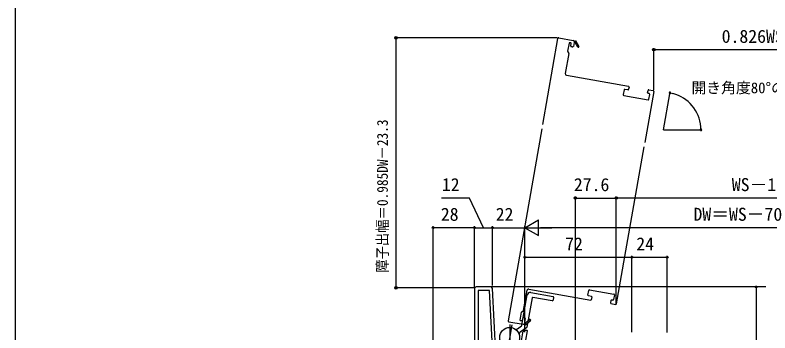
# Model space of a CAD drawing. Units: millimetres, scale not verified. Extents: x -525 to 525, y -783 to 778.
# Drawn here: x -525 to -16, y -410 to -195 of the extents above; entities that cross this region are included whole.
import ezdxf
from ezdxf.enums import TextEntityAlignment as Align

# ---------------------------------------------------------------- set-up
doc = ezdxf.new("R2010")
doc.units = ezdxf.units.MM
doc.header["$LTSCALE"] = 4
for name, color, linetype in [('0-2_YKK_11', 7, 'Continuous'), ('0-4_YKK_12', 2, 'Continuous'), ('0-5_YKK_13', 4, 'Continuous'), ('0-7_YKK_D', 6, 'Continuous'), ('0-8_YKK_ZWAK', 7, 'Continuous')]:
    doc.layers.add(name, color=color, linetype=linetype)
doc.styles.add('ＭＳ ゴシック', font='')
doc.styles.get('ＭＳ ゴシック').set_extended_font_data('MS Gothic')

msp = doc.modelspace()

# ---------------------------------------------------------------- linework, layer by layer
at = {"layer": '0-2_YKK_11'}
msp.add_line((-203.949, -378.7), (-214, -378.7), dxfattribs=at)
for points in [[(-215, -379.7), (-215, -440.3), (-243, -440.3), (-243, -443.7), (-241.1, -443.7), (-240.6, -443.2), (-240.1, -442.7), (-215, -442.7), (-215, -493.7), (-213.5, -493.7), (-213.5, -506.2), (-215, -506.2), (-215, -508.7), (-211, -508.7), (-211, -493.7)], [(-174.174, -429.915), (-179.8, -430.907), (-179.8, -426.1), (-174.444, -426.1), (-173.576, -426.642), (-173, -426.322), (-173, -423.7), (-200.642, -423.7), (-202.95, -379.647)]]:
    msp.add_lwpolyline(points, dxfattribs=at)
msp.add_lwpolyline([(-202.645, -423.7), (-204.877, -381.1), (-212.6, -381.1), (-212.6, -423.7)], close=True, dxfattribs=at)
for centre, start, end in [((-214, -379.7), 90.00001, 179.99999), ((-203.949, -379.7), 3.00003, 90)]:
    msp.add_arc(centre, 1, start, end, dxfattribs=at)
at = {"layer": '0-4_YKK_12'}
for p, q in [((-169.024, -269.075), (-158.796, -211.072)), ((-158.217, -210.667), (-148.368, -212.403)), ((-145.301, -216.862), (-147.105, -213.783)), ((-151.23, -214.234), (-152.184, -219.643)), ((-150.094, -214.13), (-150.882, -213.991)), ((-150.146, -216.151), (-149.851, -214.477)), ((-149.15, -216.835), (-149.741, -216.73)), ((-151.444, -221.21), (-153.84, -234.794)), ((-152.101, -220.017), (-151.527, -220.836)), ((-153.029, -235.952), (-111.174, -243.332)), ((-110.769, -243.911), (-111.029, -245.388)), ((-114.157, -245.852), (-114.713, -249.003)), ((-111.608, -245.794), (-113.578, -245.446)), ((-94.027, -246.863), (-100.088, -281.232)), ((-98.226, -247.646), (-97.966, -246.168)), ((-97.23, -248.329), (-97.821, -248.225)), ((-97.387, -245.763), (-94.432, -246.284)), ((-97.38, -252.06), (-96.824, -248.908)), ((-87.579, -272.736), (-83.279, -248.346)), ((-114.307, -249.583), (-97.959, -252.465)), ((-169.544, -272.029), (-192.378, -401.542)), ((-87.579, -272.736), (-61.548, -272.736)), ((-119.274, -390.062), (-100.608, -284.186)), ((-18.5, -378.685), (-203.779, -378.714)), ((-182.003, -394.53), (-179.608, -380.947)), ((-178.449, -380.135), (-136.595, -387.516)), ((-138.536, -384.127), (-137.981, -380.976)), ((-137.401, -380.57), (-121.054, -383.453)), ((-136.161, -385.054), (-138.131, -384.707)), ((-136.016, -387.11), (-135.755, -385.633)), ((-120.648, -384.032), (-121.204, -387.184)), ((-122.953, -387.891), (-123.213, -389.368)), ((-122.808, -389.947), (-119.853, -390.468)), ((-121.783, -387.589), (-122.374, -387.485)), ((-184.187, -401.159), (-183.233, -395.749)), ((-183.028, -395.427), (-182.209, -394.853)), ((-191.973, -402.122), (-182.125, -403.858)), ((-183.156, -401.645), (-183.944, -401.506)), ((-182.513, -399.728), (-182.809, -401.402)), ((-181.343, -399.426), (-181.934, -399.322)), ((-177.717, -400.717), (-180.465, -402.994))]:
    msp.add_line(p, q, dxfattribs=at)
for points in [[(-147.466, -213.653), (-147.798, -213.774), (-148.275, -216.481), (-148.571, -216.429)], [(-147.963, -212.982), (-146.878, -212.587), (-144.611, -216.458)], [(-181.545, -403.453), (-180.661, -404.195), (-177.207, -401.333)], [(-180.849, -402.992), (-181.12, -402.765), (-180.642, -400.058), (-180.938, -400.006)]]:
    msp.add_lwpolyline(points, dxfattribs=at)
for centre, radius, start, end in [((-158.303, -211.159), 0.5, 80, 170), ((-148.455, -212.895), 0.5, 350, 80), ((-147.231, -213.567), 0.25, 300.35703, 200), ((-150.934, -214.286), 0.3, 80, 170), ((-149.654, -216.238), 0.5, 170, 260), ((-150.147, -214.425), 0.3, 350, 80), ((-149.063, -216.342), 0.5, 260, 350), ((-144.956, -216.66), 0.4, 210.35703, 30.35703), ((-151.691, -219.73), 0.5, 170, 215), ((-151.937, -221.123), 0.5, 350, 35), ((-152.855, -234.967), 1, 170, 260), ((-111.261, -243.824), 0.5, 350, 80), ((-114.22, -249.09), 0.5, 170, 260), ((-113.665, -245.939), 0.5, 80, 170), ((-111.521, -245.301), 0.5, 260, 350), ((-97.734, -247.732), 0.5, 170, 260), ((-97.474, -246.255), 0.5, 80, 170), ((-97.317, -248.821), 0.5, 350, 80), ((-94.519, -246.776), 0.5, 350, 80), ((-97.873, -251.973), 0.5, 260, 350), ((-178.623, -381.12), 1, 80, 170), ((-137.488, -381.063), 0.5, 80, 170), ((-138.044, -384.214), 0.5, 170, 260), ((-136.248, -385.546), 0.5, 350, 80), ((-121.14, -383.945), 0.5, 350, 80), ((-136.508, -387.024), 0.5, 260, 350), ((-122.721, -389.455), 0.5, 170, 260), ((-122.461, -387.977), 0.5, 80, 170), ((-121.696, -387.097), 0.5, 260, 350), ((-119.767, -389.976), 0.5, 260, 350), ((-182.741, -395.836), 0.5, 125, 170), ((-182.495, -394.444), 0.5, 305, 350), ((-191.886, -401.629), 0.5, 170, 260), ((-183.892, -401.211), 0.3, 170, 260), ((-183.104, -401.35), 0.3, 260, 350), ((-182.021, -399.815), 0.5, 80, 170), ((-181.43, -399.919), 0.5, 350, 80), ((-177.462, -401.025), 0.4, 309.64297, 129.64297), ((-182.038, -403.366), 0.5, 260, 350), ((-180.658, -403.153), 0.25, 140, 39.64297)]:
    msp.add_arc(centre, radius, start, end, dxfattribs=at)
at = {"layer": '0-5_YKK_13'}
for p, q in [((-183.06, -404.556), (-179.44, -384.023)), ((-176.155, -386.125), (-179.627, -405.814)), ((-177.123, -382.401), (-162.055, -385.057)), ((-162.576, -388.012), (-175.576, -385.72)), ((-161.65, -385.637), (-161.997, -387.606)), ((-189.789, -404.131), (-192.81, -421.267)), ((-191.3, -403.999), (-191.3, -421.399)), ((-186.102, -406.865), (-183.266, -404.879)), ((-179.832, -406.137), (-184.16, -409.168)), ((-182.64, -409.657), (-184.319, -419.181)), ((-182.64, -409.657), (-182.523, -408.996)), ((-180.673, -407.719), (-182.523, -408.996)), ((-181.587, -420.961), (-179.347, -408.257)), ((-180.673, -407.719), (-179.59, -407.91))]:
    msp.add_line(p, q, dxfattribs=at)
msp.add_circle((-191.3, -412.699), 6.7, dxfattribs=at)
msp.add_circle((-191.3, -412.699), 6.7, dxfattribs=at)
for centre, radius, start, end in [((-177.47, -384.37), 2, 80, 170), ((-175.663, -386.212), 0.5, 80, 170), ((-162.142, -385.55), 0.5, 350, 80), ((-162.489, -387.52), 0.5, 260, 350), ((-187.249, -405.226), 2, 264.26693, 305), ((-183.553, -404.47), 0.5, 305, 350), ((-180.119, -405.728), 0.5, 305, 350), ((-183.013, -410.806), 2, 125, 170.14215), ((-179.642, -408.205), 0.3, 349.99988, 79.99988)]:
    msp.add_arc(centre, radius, start, end, dxfattribs=at)
at = {"layer": '0-7_YKK_D'}
for p, q in [((-159.303, -210.659), (-269, -210.659)), ((-268, -379.3), (-268, -210.659)), ((-94.019, -245.776), (-94.019, -217.702)), ((115, -218.702), (-94.019, -218.702)), ((-83.105, -247.361), (-83.004, -246.785)), ((-82.181, -247.987), (-81.184, -248.204)), ((-62.268, -271.717), (-62.309, -270.698)), ((-147, -492.4), (-147, -317.705)), ((-147, -318.705), (-119.361, -318.705)), ((-119.361, -390.155), (-119.361, -317.705)), ((-119.361, -389.155), (-119.361, -317.705)), ((115, -318.705), (-119.361, -318.705)), ((-181, -338.706), (-171.907, -333.456)), ((-171.907, -343.956), (-171.907, -333.456)), ((-243, -439.3), (-243, -337.706)), ((-215, -338.706), (-243, -338.706)), ((-215, -376.7), (-215, -337.706)), ((-214.998, -378.7), (-214.998, -337.706)), ((-214.998, -338.706), (-202.999, -338.706)), ((-202.999, -377.714), (-202.999, -337.706)), ((-202.999, -377.714), (-202.999, -337.706)), ((-202.999, -338.706), (-181, -338.706)), ((-181, -409.198), (-181, -337.706)), ((-181, -409.2), (-181, -337.706)), ((-181, -338.706), (-171.907, -343.956)), ((-181, -338.706), (-162.813, -338.706)), ((136.499, -338.704), (-170.5, -338.706)), ((-181, -409.198), (-181, -357.706)), ((-181, -358.706), (-109, -358.706)), ((-109, -409.198), (-109, -357.689)), ((-109, -409.198), (-109, -357.706)), ((-109, -358.689), (-85, -358.689)), ((-85, -409.4), (-85, -357.689)), ((-215, -379.3), (-269, -379.3)), ((-25, -378.702), (-25, -493.702))]:
    msp.add_line(p, q, dxfattribs=at)
msp.add_lwpolyline([(-208.999, -338.706), (-218.513, -318.706), (-237.24, -318.706)], dxfattribs=at)
for centre, radius in [((-268, -210.659), 0.85), ((-94.019, -218.702), 0.85), ((-147, -318.705), 0.85), ((-119.361, -318.705), 0.85), ((-119.361, -318.705), 0.85), ((-243, -338.706), 0.637), ((-215, -338.706), 0.637), ((-214.998, -338.706), 0.637), ((-202.999, -338.706), 0.637), ((-181, -358.706), 0.637), ((-109, -358.689), 0.637), ((-109, -358.706), 0.637), ((-85, -358.689), 0.637), ((-268, -379.3), 0.85), ((-25, -378.702), 0.637)]:
    msp.add_circle(centre, radius, dxfattribs=at)
for centre, radius, start, end in [((-83.177, -247.77), 0.51, 167.69595, 347.69595), ((-83.177, -247.77), 0.51, 347.69595, 167.69595), ((-87.579, -272.736), 25.352, 4.61171, 75.39009), ((-62.227, -272.736), 0.51, 92.30586, 272.30586), ((-62.227, -272.736), 0.51, 272.30586, 92.30586)]:
    msp.add_arc(centre, radius, start, end, dxfattribs=at)
at = {"layer": '0-8_YKK_ZWAK'}
msp.add_line((-525, 747.3), (-525, -782.7), dxfattribs=at)

# ---------------------------------------------------------------- texts
at = {"layer": '0-7_YKK_D', "style": 'ＭＳ ゴシック'}
for s, height, p in [('0.826WS－143.3', 8.798, (-48.282, -216.702)), ('開き角度80°の場合', 7.331, (-68.642, -250.245)), ('12', 8.798, (-237.081, -316.706)), ('27.6', 8.798, (-148.01, -316.705)), ('WS－163.6', 8.798, (-41.453, -316.705)), ('28', 8.798, (-237.761, -336.706)), ('22', 8.798, (-200.727, -336.706)), ('DW＝WS－70', 8.798, (-67.318, -336.705)), ('72', 8.798, (-153.864, -356.706)), ('24', 8.798, (-105.898, -356.689))]:
    msp.add_text(s, height=height, dxfattribs=at).set_placement(p, align=Align.BOTTOM_LEFT)
at = {"layer": '0-7_YKK_D', "style": 'ＭＳ ゴシック', "width": 0.9}
msp.add_text('障子出幅＝0.985DW－23.3', height=7.331, rotation=90, dxfattribs=at).set_placement((-271.306, -369.127), align=Align.BOTTOM_LEFT)

doc.saveas('drawing.dxf')
